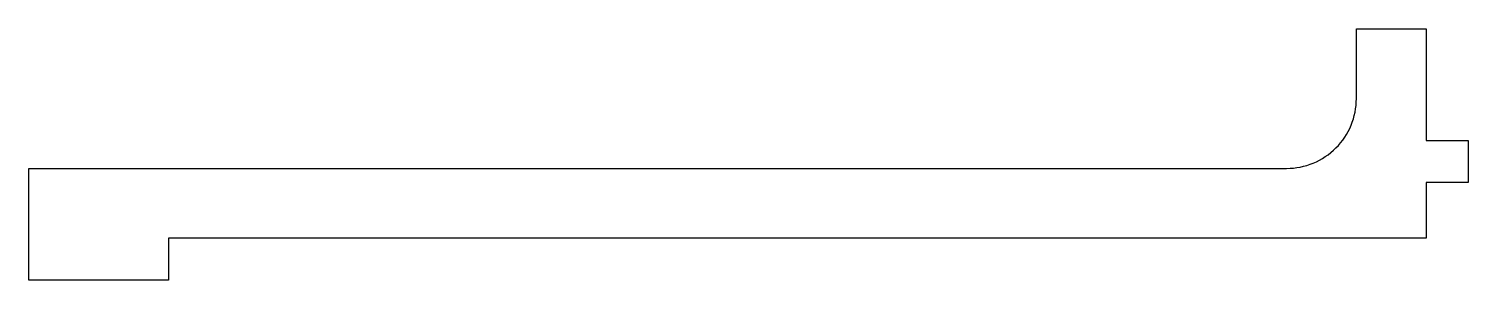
# Model space of a CAD drawing. Header units: millimetres. Extents: x 0 to 103, y 0 to 18.
import ezdxf

# ---------------------------------------------------------------- set-up
doc = ezdxf.new("R2010")
doc.units = ezdxf.units.MM
doc.layers.get('0').update_dxf_attribs({"linetype": 'CONTINUOUS'})

msp = doc.modelspace()

# ---------------------------------------------------------------- linework, layer by layer
msp.add_lwpolyline([(10, 0), (0, 0), (0, 8.01), (90, 8.01, 0.414214), (95, 13.01), (95, 18.01), (100, 18.01), (100, 10.01), (103, 10.01), (103, 7.01), (100, 7.01), (100, 3.01), (10, 3.01)], format="xyb", close=True)

doc.saveas('drawing.dxf')
